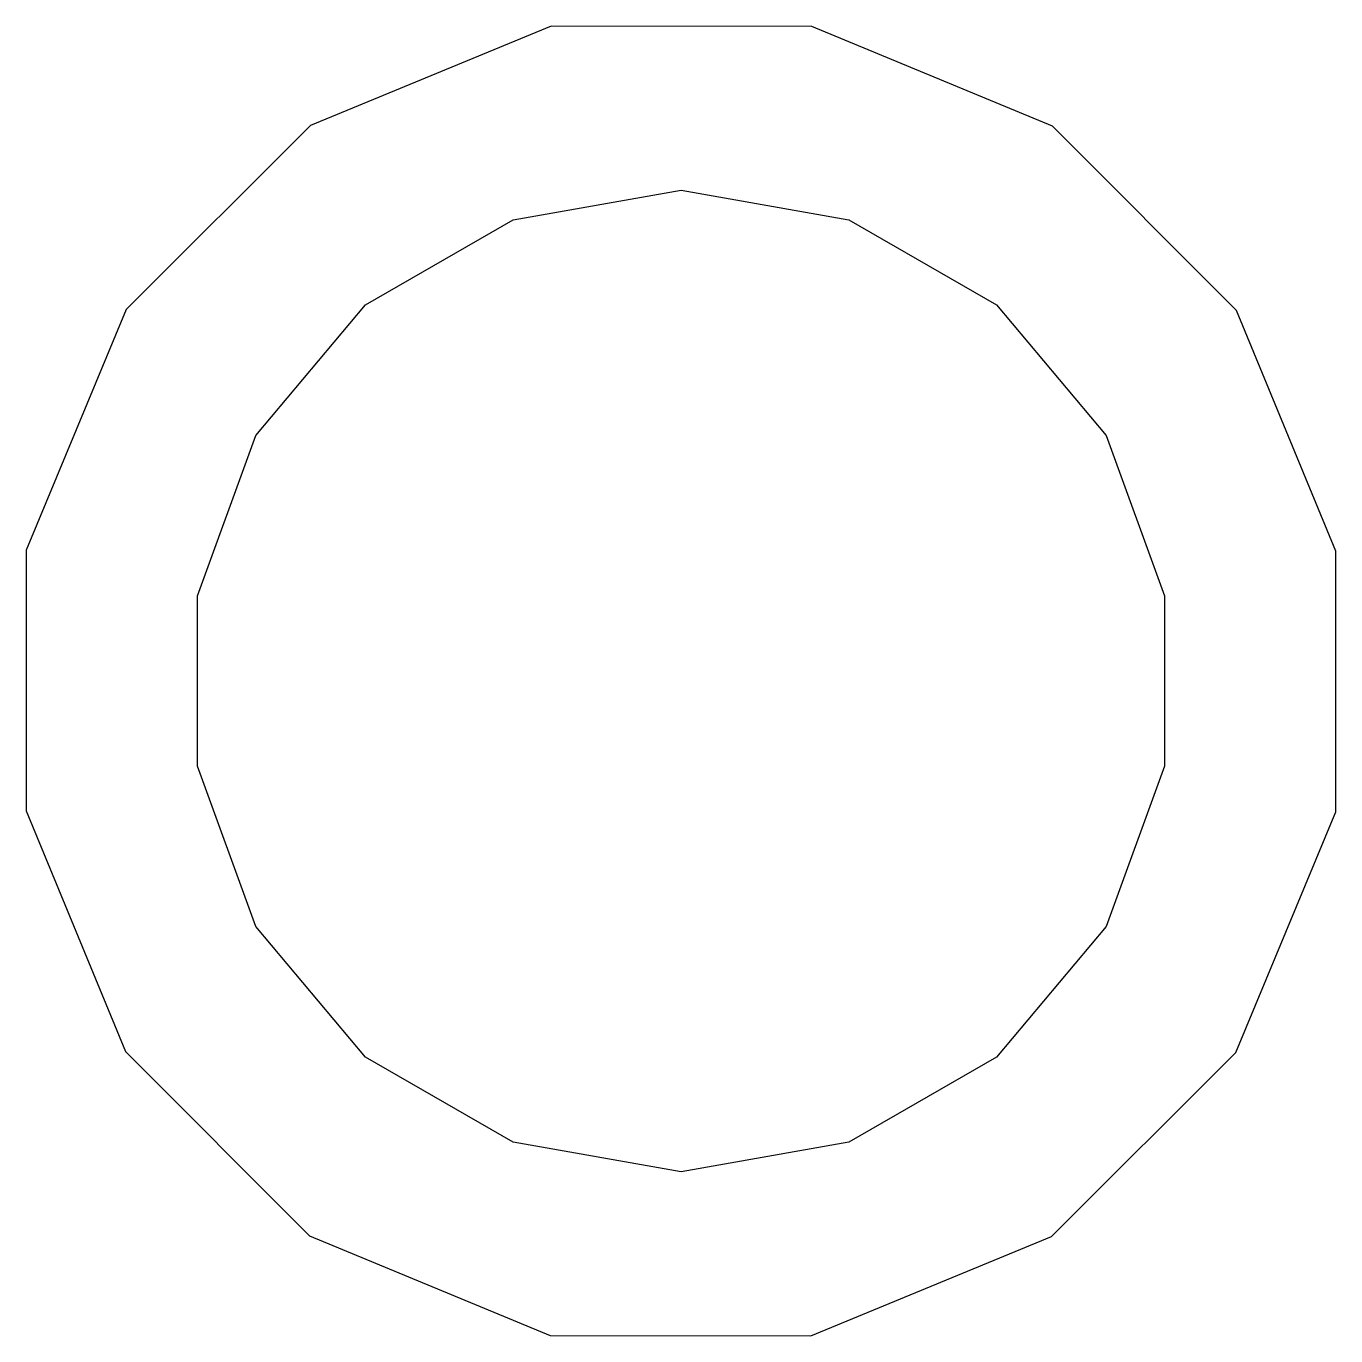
# Model space of a CAD drawing. Extents: x 70 to 225, y -126 to -70.
# Drawn here: x 189.992 to 194.008, y -88.608 to -84.592 of the extents above; entities that cross this region are included whole.
import ezdxf

# ---------------------------------------------------------------- set-up
doc = ezdxf.new("R2010")
doc.units = 0
doc.header["$MEASUREMENT"] = 0
doc.layers.add('BLACK', color=7, linetype='CONTINUOUS')

msp = doc.modelspace()

# ---------------------------------------------------------------- linework, layer by layer
at = {"layer": 'Black'}
for p, q in [((191.602, -84.5917), (190.864, -84.8967)), ((192.401, -84.5923), (191.602, -84.5917)), ((193.139, -84.8987), (192.401, -84.5923)), ((190.864, -84.8967), (190.299, -85.4611)), ((193.703, -85.464), (193.139, -84.8987)), ((191.485, -85.1851), (192, -85.0943)), ((192, -85.0943), (192.515, -85.1851)), ((191.032, -85.4465), (191.485, -85.1851)), ((192.515, -85.1851), (192.968, -85.4465)), ((190.299, -85.4611), (189.992, -86.1988)), ((190.696, -85.8471), (191.032, -85.4465)), ((192.968, -85.4465), (193.304, -85.8471)), ((194.008, -86.2023), (193.703, -85.464)), ((190.517, -86.3385), (190.696, -85.8471)), ((193.304, -85.8471), (193.483, -86.3385)), ((189.992, -86.1988), (189.992, -86.9977)), ((194.008, -87.0012), (194.008, -86.2023)), ((190.517, -86.8615), (190.517, -86.3385)), ((193.483, -86.3385), (193.483, -86.8615)), ((190.696, -87.3529), (190.517, -86.8615)), ((193.483, -86.8615), (193.304, -87.3529)), ((189.992, -86.9977), (190.297, -87.736)), ((193.701, -87.7389), (194.008, -87.0012)), ((191.032, -87.7535), (190.696, -87.3529)), ((193.304, -87.3529), (192.968, -87.7535)), ((190.297, -87.736), (190.861, -88.3013)), ((191.485, -88.0149), (191.032, -87.7535)), ((192.968, -87.7535), (192.515, -88.0149)), ((193.136, -88.3033), (193.701, -87.7389)), ((192, -88.1057), (191.485, -88.0149)), ((192.515, -88.0149), (192, -88.1057)), ((190.861, -88.3013), (191.599, -88.6076)), ((192.398, -88.6083), (193.136, -88.3033)), ((191.599, -88.6076), (192.398, -88.6083))]:
    msp.add_line(p, q, dxfattribs=at)

doc.saveas('drawing.dxf')
